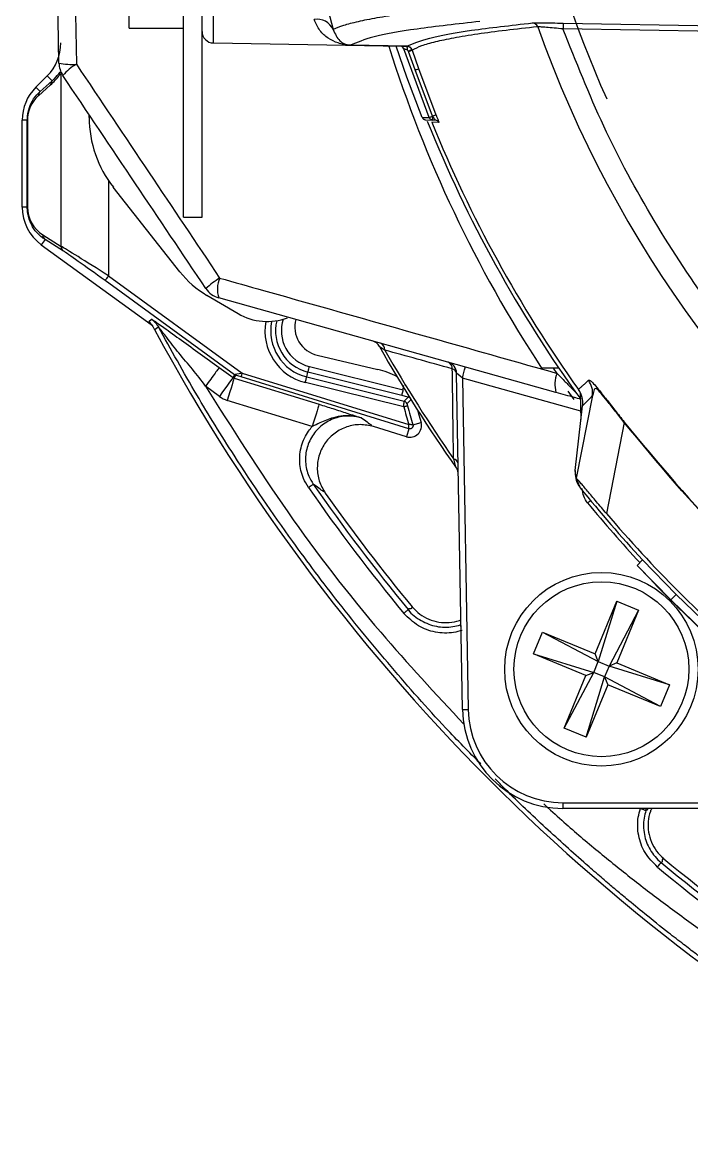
# Model space of a CAD drawing. Extents: x 7 to 135, y 3 to 97.
# Drawn here: x 124.682 to 126.412, y 37.657 to 40.52 of the extents above; entities that cross this region are included whole.
import ezdxf

# ---------------------------------------------------------------- set-up
doc = ezdxf.new("R2010")
doc.units = 0
doc.header["$MEASUREMENT"] = 0
doc.layers.add('OBJECT', color=7, linetype='CONTINUOUS')

msp = doc.modelspace()

# ---------------------------------------------------------------- linework, layer by layer
at = {"layer": 'OBJECT'}
for p, q in [((125.0986, 40.0165), (125.0986, 42.8801)), ((125.1466, 40.0165), (125.1466, 42.8801)), ((124.7769, 40.4142), (124.7691, 40.8632)), ((124.8138, 40.8604), (124.8219, 40.4111)), ((124.9586, 40.5045), (124.9586, 40.7239)), ((125.1761, 40.466), (125.1761, 40.5862)), ((125.4685, 40.5664), (125.4856, 40.5004)), ((126.0797, 40.5173), (126.5567, 40.509)), ((124.9586, 40.5045), (125.0986, 40.5045)), ((126.5688, 40.4938), (126.0794, 40.5023)), ((125.1761, 40.466), (125.6636, 40.4575)), ((125.53, 40.4604), (125.6759, 40.4578)), ((125.53, 40.4603), (125.53, 40.4604)), ((125.6759, 40.4577), (125.53, 40.4603)), ((125.6757, 40.4573), (125.6759, 40.4577)), ((125.6759, 40.4578), (125.6759, 40.4577)), ((125.7335, 40.2733), (125.6678, 40.451)), ((125.6805, 40.4439), (125.6801, 40.4449)), ((125.6971, 40.3963), (125.6805, 40.4439)), ((125.6897, 40.4472), (125.6884, 40.45)), ((125.6898, 40.4476), (125.6897, 40.4472)), ((125.6897, 40.4472), (125.7062, 40.3997)), ((125.6898, 40.4476), (125.6898, 40.4476)), ((125.7062, 40.3997), (125.7511, 40.2806)), ((124.7169, 40.3516), (124.7466, 40.3813)), ((124.7594, 40.3684), (124.7466, 40.3813)), ((124.7824, 40.3858), (124.7778, 40.383)), ((124.7824, 39.9408), (124.7824, 40.3858)), ((125.7423, 40.2769), (125.6971, 40.3963)), ((124.7279, 40.3405), (124.7169, 40.3516)), ((124.7553, 40.3578), (124.7238, 40.3299)), ((124.7279, 40.3405), (124.7594, 40.3684)), ((124.695, 40.2667), (124.6817, 40.2667)), ((124.6817, 40.0422), (124.6817, 40.2667)), ((124.6953, 40.2667), (124.695, 40.2667)), ((124.695, 40.0422), (124.695, 40.2667)), ((124.6953, 40.2667), (124.6953, 40.0422)), ((124.855, 40.2735), (124.855, 40.2807)), ((125.7156, 40.2739), (125.7185, 40.2738)), ((125.7185, 40.2738), (125.7306, 40.2734)), ((125.7245, 40.2676), (125.7425, 40.267)), ((125.7306, 40.2734), (125.7335, 40.2733)), ((125.7587, 40.2605), (125.7407, 40.2611)), ((125.7498, 40.2667), (125.7425, 40.267)), ((125.7511, 40.2806), (125.7514, 40.28)), ((124.9046, 40.111), (124.9046, 39.8646)), ((125.089, 39.8754), (124.9173, 40.0936)), ((124.695, 40.0422), (124.6817, 40.0422)), ((124.6953, 40.0422), (124.695, 40.0422)), ((125.0986, 40.0165), (125.1466, 40.0165)), ((124.735, 39.9706), (124.7824, 39.9408)), ((124.7409, 39.9584), (124.7312, 39.9451)), ((124.7312, 39.9451), (125.0153, 39.7387)), ((124.7883, 39.9287), (124.7409, 39.9584)), ((124.9046, 39.8646), (125.2507, 39.6131)), ((125.2303, 39.6094), (124.8958, 39.8525)), ((125.1592, 39.8143), (125.2398, 39.7671)), ((126.0612, 39.5637), (125.1901, 39.8075)), ((125.0093, 39.7467), (125.0163, 39.7528)), ((125.0153, 39.7387), (125.0154, 39.7388)), ((125.0153, 39.7387), (125.0164, 39.7375)), ((125.4441, 39.6598), (125.6011, 39.6228)), ((125.1908, 39.6279), (125.2266, 39.6019)), ((125.4239, 39.6303), (125.6667, 39.5702)), ((126.0686, 39.6265), (126.0238, 39.6265)), ((126.0645, 39.6127), (126.0551, 39.6265)), ((125.2266, 39.6019), (125.2303, 39.6094)), ((125.2332, 39.6079), (125.2295, 39.6005)), ((125.2295, 39.6005), (125.4491, 39.5328)), ((125.2478, 39.6036), (125.2332, 39.6079)), ((125.6814, 39.4699), (125.2478, 39.6036)), ((125.2507, 39.6131), (125.6809, 39.4805)), ((125.4172, 39.6035), (125.4202, 39.6157)), ((125.4172, 39.6035), (125.6689, 39.5412)), ((125.6631, 39.5556), (125.4202, 39.6157)), ((125.8195, 38.7445), (125.8043, 39.6134)), ((126.1258, 39.515), (125.8193, 39.6007)), ((125.8193, 39.6007), (125.8343, 38.7446)), ((125.1913, 39.5534), (125.1555, 39.5794)), ((125.668, 39.526), (125.4136, 39.5889)), ((125.4314, 39.4755), (125.2118, 39.5431)), ((125.6689, 39.5412), (125.6792, 39.5517)), ((125.6865, 39.5447), (125.6862, 39.5455)), ((126.092, 39.5665), (126.1071, 39.5453)), ((126.1561, 39.5553), (126.1137, 39.3422)), ((126.1261, 39.4934), (126.125, 39.5613)), ((126.1111, 39.3616), (126.1302, 39.5293)), ((125.6915, 39.4799), (125.7125, 39.4861)), ((126.2372, 39.4863), (126.1919, 39.2507)), ((125.6749, 39.449), (125.5895, 39.4753)), ((125.6814, 39.4699), (125.6749, 39.449)), ((126.1137, 39.3422), (126.1111, 39.3616)), ((126.2853, 39.1312), (126.2715, 39.1166)), ((126.358, 39.0279), (126.2715, 39.1166)), ((126.2853, 39.1312), (126.3722, 39.0421)), ((126.3722, 39.0421), (126.358, 39.0279)), ((126.4468, 38.9414), (126.358, 39.0279)), ((126.3722, 39.0421), (126.4613, 38.9552)), ((126.1622, 38.8884), (126.2185, 39.0242)), ((126.2185, 39.0242), (126.1705, 38.8685)), ((126.2749, 39.0009), (126.1986, 38.8568)), ((126.2185, 39.0242), (126.2749, 39.0009)), ((126.2749, 39.0009), (126.2186, 38.8651)), ((125.8156, 38.9636), (125.8143, 38.9633)), ((126.0031, 38.8884), (126.0264, 38.9448)), ((126.0264, 38.9448), (126.1705, 38.8685)), ((126.0264, 38.9448), (126.1622, 38.8884)), ((126.0031, 38.8884), (126.1588, 38.8403)), ((126.1388, 38.8321), (126.0031, 38.8884)), ((126.1705, 38.8685), (126.1622, 38.8884)), ((126.1588, 38.8403), (126.1705, 38.8685)), ((126.1705, 38.8685), (126.1986, 38.8568)), ((126.1986, 38.8568), (126.1869, 38.8287)), ((126.2186, 38.8651), (126.1986, 38.8568)), ((126.3543, 38.8088), (126.1986, 38.8568)), ((126.2186, 38.8651), (126.3543, 38.8088)), ((126.0825, 38.6963), (126.1588, 38.8403)), ((126.0825, 38.6963), (126.1388, 38.8321)), ((126.1388, 38.8321), (126.1588, 38.8403)), ((126.1389, 38.6729), (126.1869, 38.8287)), ((126.1869, 38.8287), (126.1588, 38.8403)), ((126.1869, 38.8287), (126.1952, 38.8087)), ((126.331, 38.7524), (126.1869, 38.8287)), ((126.1952, 38.8087), (126.1389, 38.6729)), ((126.331, 38.7524), (126.1952, 38.8087)), ((126.3543, 38.8088), (126.331, 38.7524)), ((126.1389, 38.6729), (126.0825, 38.6963)), ((126.0792, 38.5039), (127.2484, 38.5039)), ((127.2763, 38.4891), (126.0794, 38.4891)), ((126.2793, 38.4886), (126.2761, 38.4891)), ((126.2793, 38.4886), (126.2793, 38.4891)), ((126.2987, 38.4891), (126.298, 38.4861))]:
    msp.add_line(p, q, dxfattribs=at)
at = {"layer": 'OBJECT', "flags": 128}
for points in [[(126.0797, 40.5173), (126.0797, 40.517), (126.0797, 40.5161), (126.0796, 40.5147), (126.0796, 40.5128), (126.0796, 40.5106), (126.0795, 40.508), (126.0795, 40.5052), (126.0794, 40.5023)], [(125.7156, 40.2739), (125.676, 40.3781), (125.6483, 40.4577)], [(124.9046, 39.8646), (124.9029, 39.8623), (124.9013, 39.86), (124.8997, 39.8579), (124.8984, 39.8561), (124.8973, 39.8546), (124.8965, 39.8535), (124.896, 39.8527), (124.8958, 39.8525)], [(125.0338, 39.7328), (125.0322, 39.7313), (125.0257, 39.7257), (125.0245, 39.7247)], [(125.4202, 39.6157), (125.4203, 39.6161), (125.4205, 39.6169), (125.4209, 39.6183), (125.4213, 39.6201), (125.4219, 39.6223), (125.4225, 39.6248), (125.4232, 39.6275), (125.4239, 39.6303)], [(125.2266, 39.6019), (125.2258, 39.6008), (125.2237, 39.598), (125.2204, 39.5935), (125.216, 39.5874), (125.2107, 39.5801), (125.2047, 39.5718), (125.1981, 39.5628), (125.1913, 39.5534)], [(125.2295, 39.6005), (125.2291, 39.5992), (125.2281, 39.5958), (125.2264, 39.5905), (125.2242, 39.5833), (125.2216, 39.5747), (125.2185, 39.5648), (125.2152, 39.5542), (125.2118, 39.5431)], [(125.2478, 39.6036), (125.2479, 39.6038), (125.248, 39.6043), (125.2483, 39.6052), (125.2487, 39.6064), (125.2491, 39.6078), (125.2496, 39.6095), (125.2502, 39.6113), (125.2507, 39.6131)], [(125.4136, 39.5889), (125.4143, 39.5917), (125.415, 39.5944), (125.4156, 39.5969), (125.4161, 39.5991), (125.4166, 39.6009), (125.4169, 39.6023), (125.4171, 39.6032), (125.4172, 39.6035)], [(125.6631, 39.5556), (125.6631, 39.556), (125.6634, 39.5568), (125.6637, 39.5582), (125.6641, 39.56), (125.6647, 39.5622), (125.6653, 39.5647), (125.666, 39.5674), (125.6667, 39.5702)], [(125.4491, 39.5328), (125.4487, 39.5315), (125.4476, 39.5281), (125.446, 39.5228), (125.4438, 39.5156), (125.4411, 39.507), (125.4381, 39.4972), (125.4348, 39.4865), (125.4314, 39.4755)], [(125.6776, 39.5286), (125.6774, 39.5286), (125.6768, 39.5284), (125.6759, 39.5282), (125.6747, 39.5278), (125.6733, 39.5274), (125.6716, 39.527), (125.6698, 39.5265), (125.668, 39.526)], [(125.7032, 39.5185), (125.7069, 39.5054), (125.7125, 39.4861)], [(125.4216, 39.3181), (125.424, 39.3198), (125.4263, 39.3214), (125.4284, 39.3228), (125.4303, 39.3241), (125.4318, 39.3252), (125.433, 39.326), (125.4337, 39.3265), (125.434, 39.3267)], [(126.143, 39.278), (126.1432, 39.2782), (126.1439, 39.2788), (126.1449, 39.2796), (126.1463, 39.2808), (126.1481, 39.2822), (126.15, 39.2838), (126.1507, 39.2844)], [(125.8157, 38.9589), (125.8157, 38.9589), (125.8151, 38.9607), (125.8147, 38.9621), (125.8144, 38.9629), (125.8143, 38.9633)], [(126.2793, 38.4886), (126.282, 38.4878), (126.2847, 38.4869), (126.2871, 38.4861), (126.2892, 38.4854), (126.291, 38.4849), (126.2924, 38.4844), (126.2932, 38.4841), (126.2936, 38.484)], [(126.2936, 38.484), (126.2942, 38.4872), (126.2943, 38.4891)]]:
    msp.add_lwpolyline(points, dxfattribs=at)
at = {"layer": 'OBJECT'}
for radius in [0.25, 0.226]:
    msp.add_circle((126.1787, 38.8486), radius, dxfattribs=at)
for centre, radius, start, end in [((128.8466, 41.5165), 2.9107, 155.7609, 204.2391), ((125.4442, 40.4819), 0.0454, 24.1443, 100.0657), ((126, 40.5028), 0.0149, 19.2783, 88.7724), ((125.1766, 40.496), 0.03, 180, 269), ((128.8466, 41.5165), 3.0068, 199.6027, 266.1975), ((124.6617, 40.4661), 0.12, 315, 0), ((128.8466, 41.4765), 3.375, 197.563, 213.2401), ((125.6584, 40.4478), 0.00997, 18.5603, 76.7286), ((125.6629, 40.4502), 0.0147, 350.9699, 29.3153), ((125.6756, 40.4428), 0.015, 18.7127, 88.9752), ((125.6756, 40.4427), 0.015, 18.8108, 88.9921), ((125.6084, 40.5711), 0.1452, 299.5862, 303.4139), ((125.6099, 40.6595), 0.2268, 288.1557, 290.5976), ((124.8099, 40.5662), 0.1555, 257.7638, 274.4447), ((124.8369, 40.4153), 0.06, 181, 213.8843), ((124.8833, 40.3029), 0.1245, 119.5616, 140.6468), ((125.6266, 40.6011), 0.2166, 288.9904, 291.5487), ((124.7913, 40.3839), 0.0135, 148.1252, 183.9185), ((124.7977, 40.3856), 0.0153, 166.5051, 179.2993), ((124.8017, 40.2667), 0.12, 135, 180), ((124.7695, 40.3585), 0.0142, 135.5461, 182.6035), ((124.738, 40.3306), 0.0142, 135.5497, 182.6054), ((125.146, 40.2735), 0.291, 180, 218.2073), ((128.8466, 41.5165), 3.36, 201.8875, 215.9102), ((128.8466, 41.5165), 3.35, 202.0083, 215.5044), ((125.6728, 40.457), 0.193, 291.1247, 293.9548), ((125.8107, 40.2719), 0.0684, 176.0289, 184.1175), ((125.7933, 40.1553), 0.1316, 108.561, 112.7137), ((125.7494, 40.2567), 0.01, 22.1135, 87.9933), ((124.8017, 40.0422), 0.12, 180, 234), ((124.7495, 39.9701), 0.0145, 178.0055, 233.4319), ((124.7969, 39.9403), 0.0145, 178.0056, 233.4318), ((125.2855, 40.03), 0.25, 218.2073, 239.6637), ((125.3119, 39.6638), 0.2289, 121.5521, 132.7724), ((125.2546, 39.8307), 0.0685, 155.7088, 199.773), ((125.2063, 39.8653), 0.06, 213.8843, 254.3667), ((125.315, 39.8955), 0.1488, 239.6637, 290.6308), ((125.4467, 39.7226), 0.1377, 169.9063, 256.0971), ((125.4467, 39.7226), 0.1227, 168.4697, 256.0971), ((125.4467, 39.7226), 0.1101, 166.2509, 256.0971), ((125.4467, 39.7226), 0.0951, 161.6202, 256.0971), ((125.4613, 39.7328), 0.075, 165.2071, 256.74), ((129.4367, 42.1064), 5.014, 208.3607, 242.5581), ((125.5787, 39.6676), 0.03, 29.5007, 74.3667), ((125.6004, 39.6733), 0.0188, 358.2468, 66.3595), ((128.8466, 41.5165), 3.7247, 209.5007, 215.2093), ((128.8466, 41.5165), 3.717, 209.7384, 214.8604), ((125.7743, 39.6129), 0.03, 1, 74.3667), ((125.775, 39.625), 0.0183, 358.5744, 66.1515), ((124.9915, 39.8399), 0.8617, 343.8826, 345.8473), ((125.2362, 39.6175), 0.01, 234.0084, 252.8615), ((125.5553, 39.4281), 0.2, 61.5786, 76.74), ((125.7901, 39.6104), 0.0145, 11.7205, 77.3816), ((126.1325, 39.5835), 0.0741, 156.7207, 195.4524), ((125.6665, 39.5315), 0.01, 15.464, 76.0876), ((133.9806, 31.4346), 11.6002, 135.64278, 135.71547), ((125.6768, 39.542), 0.00999, 43.2466, 76.101), ((129.2519, 40.5227), 3.7199, 195.5415, 196.2692), ((129.2519, 40.5227), 3.7099, 195.5415, 196.3238), ((125.6837, 39.4777), 0.03, 252.871, 16.3238), ((125.7931, 39.3768), 0.0155, 10.777, 76.7454), ((125.7789, 39.3517), 0.03, 18.0482, 35.2138), ((125.7789, 39.3517), 0.03, 1.0018, 18.0595), ((129.4367, 42.1064), 4.8883, 214.7782, 219.5614), ((129.4367, 42.1064), 4.8733, 214.7782, 219.5615), ((128.8466, 41.5165), 3.5, 218.9328, 222.9616), ((129.4367, 42.1064), 4.861, 215.2092, 219.5727), ((128.8466, 41.5165), 3.51, 219.6233, 222.9722), ((128.8466, 41.5165), 3.4902, 220.4808, 229.5192), ((128.8466, 41.5165), 3.52, 222.9828, 227.0172), ((125.8253, 39.049), 0.3045, 268.9029, 271.6905), ((126.0794, 38.7491), 0.26, 181, 270), ((126.0792, 38.7489), 0.245, 181, 270), ((126.3776, 38.5002), 0.2984, 179.2942, 182.1397), ((129.4367, 42.1064), 4.8883, 230.4386, 235.5094), ((129.4367, 42.1064), 4.8733, 230.4385, 235.5095), ((129.4367, 42.1064), 4.861, 230.4273, 235.5617)]:
    msp.add_arc(centre, radius, start, end, dxfattribs=at)
for centre, major_axis, ratio, start_param, end_param in [((124.6587, 40.4661), (0.1453, 0), 0.996752, 5.439095, 5.672127), ((124.7802, 40.2667), (0.0849, 0), 0.996752, 2.297502, 3.141593), ((124.7802, 40.0422), (0.0849, 0), 0.996752, 3.141593, 4.150885), ((124.9046, 39.8622), (0.125, -0.0799), 0.013476, 1.579415, 2.936757), ((124.8958, 39.8501), (0.11, -0.0799), 0.01412, 1.581058, 2.9384), ((125.2325, 39.61), (0.00448, 0.00896), 0.997969, 2.976937, 3.306248), ((125.251, 39.6129), (0.0207, 0.0035), 0.00922, 1.579789, 3.133132), ((125.8195, 39.6002), (0.0152, -0.0132), 0.013445, 1.595404, 3.153646), ((125.2325, 39.61), (-0.0313, -0.0626), 0.999843, 6.11853, 6.447841)]:
    msp.add_ellipse(centre, major_axis=major_axis, ratio=ratio, start_param=start_param, end_param=end_param, dxfattribs=at)
for points, knots in [([(125.8158, 40.5582), (125.7879, 40.5554), (125.7311, 40.5496), (125.659, 40.5403), (125.5974, 40.5307), (125.5479, 40.5209), (125.5095, 40.5109), (125.4936, 40.5039), (125.4856, 40.5004)], [0, 0, 0, 0, 0.161143, 0.327799, 0.499972, 0.664533, 0.831207, 1, 1, 1, 1]), ([(125.53, 40.4603), (125.5295, 40.4603), (125.5285, 40.4603), (125.5265, 40.4604), (125.5233, 40.4606), (125.5184, 40.4611), (125.5097, 40.4626), (125.4936, 40.4669), (125.4724, 40.4774), (125.4496, 40.4967), (125.4408, 40.5165), (125.4363, 40.5265)], [0, 0, 0, 0, 0.006488, 0.013721, 0.031597, 0.062974, 0.125809, 0.251401, 0.500147, 0.748659, 1, 1, 1, 1]), ([(125.8646, 40.5215), (125.8072, 40.5151), (125.6925, 40.5022), (125.581, 40.4818), (125.547, 40.4675), (125.53, 40.4604)], [0, 0, 0, 0, 0.3331122, 0.666662, 1, 1, 1, 1]), ([(125.6759, 40.4578), (125.6924, 40.4648), (125.7254, 40.4789), (125.8334, 40.4989), (125.9447, 40.5114), (126.0003, 40.5177)], [0, 0, 0, 0, 0.333356, 0.666961, 1, 1, 1, 1]), ([(126.0003, 40.5177), (126.0026, 40.5178), (126.007, 40.518), (126.0264, 40.518), (126.0514, 40.5178), (126.0702, 40.5174), (126.0797, 40.5173)], [0, 0, 0, 0, 0.249711, 0.499495, 0.749375, 1, 1, 1, 1]), ([(125.4856, 40.5004), (125.4905, 40.4896), (125.4978, 40.4731), (125.5122, 40.4648), (125.5198, 40.4619), (125.524, 40.461), (125.5264, 40.4606), (125.5278, 40.4605), (125.5288, 40.4604), (125.5294, 40.4604), (125.5297, 40.4604), (125.5299, 40.4604), (125.53, 40.4604)], [0, 0, 0, 0, 0.496697, 0.75203, 0.88111, 0.944765, 0.975295, 0.989231, 0.995173, 0.997681, 0.998849, 1, 1, 1, 1]), ([(126.0141, 40.5077), (125.986, 40.5047), (125.9288, 40.4985), (125.8567, 40.4888), (125.7957, 40.4788), (125.7476, 40.4686), (125.711, 40.4583), (125.6969, 40.4512), (125.6898, 40.4476)], [0, 0, 0, 0, 0.1608274, 0.3274949, 0.5000074, 0.6645273, 0.8311898, 1, 1, 1, 1]), ([(126.0794, 40.5023), (126.0718, 40.503), (126.0565, 40.5045), (126.0357, 40.5064), (126.0196, 40.5076), (126.0159, 40.5077), (126.0141, 40.5077)], [0, 0, 0, 0, 0.250761, 0.500733, 0.760454, 1, 1, 1, 1]), ([(128.6444, 38.5762), (128.554, 38.5849), (128.3718, 38.6023), (128.1009, 38.661), (127.8318, 38.7446), (127.5683, 38.8558), (127.3143, 38.9934), (127.0741, 39.156), (126.851, 39.3413), (126.648, 39.5469), (126.4677, 39.7688), (126.3124, 40.0039), (126.1805, 40.2477), (126.1129, 40.4179), (126.0794, 40.5023)], [0, 0, 0, 0, 0.080292, 0.161895, 0.244722, 0.329339, 0.414466, 0.5, 0.585539, 0.670666, 0.755278, 0.83811, 0.919711, 1, 1, 1, 1]), ([(125.6631, 40.4573), (125.6631, 40.4573), (125.663, 40.4573), (125.6633, 40.4569), (125.6641, 40.4561), (125.665, 40.4553), (125.6654, 40.4549)], [0, 0, 0, 0, 0.0187121, 0.3711261, 0.6967287, 1, 1, 1, 1]), ([(125.6636, 40.4575), (125.6637, 40.4575), (125.665, 40.4574), (125.6692, 40.4574), (125.6735, 40.4574), (125.6757, 40.4573)], [0, 0, 0, 0, 0.033598, 0.511196, 1, 1, 1, 1]), ([(125.6884, 40.45), (125.6877, 40.451), (125.6862, 40.4531), (125.6831, 40.4554), (125.6795, 40.457), (125.677, 40.4572), (125.6757, 40.4573)], [0, 0, 0, 0, 0.252682, 0.502305, 0.750907, 1, 1, 1, 1]), ([(125.6774, 40.4479), (125.6762, 40.4482), (125.6738, 40.4489), (125.6707, 40.4498), (125.6685, 40.4506), (125.6681, 40.4509), (125.6678, 40.451)], [0, 0, 0, 0, 0.263875, 0.519198, 0.764216, 1, 1, 1, 1]), ([(125.6801, 40.4449), (125.6797, 40.4456), (125.6792, 40.4465), (125.6782, 40.4475), (125.6777, 40.4478), (125.6774, 40.4479)], [0, 0, 0, 0, 0.567951, 0.80281, 1, 1, 1, 1]), ([(124.8219, 40.4111), (124.8845, 40.3177), (125.0077, 40.1338), (125.1313, 39.9496), (125.1921, 39.8589)], [0, 0, 0, 0, 0.5077643, 1, 1, 1, 1]), ([(124.7594, 40.3684), (124.7613, 40.3702), (124.7681, 40.3763), (124.7749, 40.3849), (124.7798, 40.391)], [0, 0, 0, 0, 0.277548, 1, 1, 1, 1]), ([(125.1564, 39.8318), (125.0958, 39.9221), (124.9725, 40.1056), (124.8495, 40.2888), (124.7871, 40.3818)], [0, 0, 0, 0, 0.49218, 1, 1, 1, 1]), ([(124.695, 40.2667), (124.6951, 40.2692), (124.6952, 40.2754), (124.6967, 40.2863), (124.7017, 40.3053), (124.7125, 40.3249), (124.7224, 40.3349), (124.7279, 40.3405)], [0, 0, 0, 0, 0.046981, 0.11357, 0.227351, 0.564876, 1, 1, 1, 1]), ([(125.7156, 40.2739), (125.7158, 40.2734), (125.7163, 40.2724), (125.7173, 40.271), (125.7185, 40.2699), (125.7198, 40.2689), (125.7213, 40.2682), (125.7229, 40.2678), (125.724, 40.2677), (125.7245, 40.2676)], [0, 0, 0, 0, 0.143849, 0.287675, 0.431509, 0.575384, 0.71922, 0.857719, 1, 1, 1, 1]), ([(125.7335, 40.2733), (125.7336, 40.2733), (125.7337, 40.2734), (125.7346, 40.2738), (125.7362, 40.2744), (125.7388, 40.2755), (125.741, 40.2765), (125.7422, 40.2769), (125.7423, 40.2769)], [0, 0, 0, 0, 0.165769, 0.304575, 0.500512, 0.758975, 0.96324, 1, 1, 1, 1]), ([(125.7425, 40.267), (125.7415, 40.2671), (125.7396, 40.2673), (125.737, 40.2687), (125.7348, 40.2707), (125.734, 40.2724), (125.7335, 40.2733)], [0, 0, 0, 0, 0.250029, 0.500047, 0.750035, 1, 1, 1, 1]), ([(125.7425, 40.2766), (125.7424, 40.2767), (125.7424, 40.2768), (125.7423, 40.2769), (125.7423, 40.2769)], [0, 0, 0, 0, 0.505196, 1, 1, 1, 1]), ([(125.7498, 40.2667), (125.7498, 40.2668), (125.7499, 40.2669), (125.7495, 40.2675), (125.7487, 40.2686), (125.7474, 40.2704), (125.7453, 40.2731), (125.7435, 40.2753), (125.7425, 40.2766)], [0, 0, 0, 0, 0.115881, 0.235615, 0.362967, 0.500966, 0.715673, 1, 1, 1, 1]), ([(125.7514, 40.28), (125.7524, 40.2775), (125.7543, 40.2726), (125.7564, 40.2672), (125.7576, 40.2639), (125.7583, 40.262), (125.7587, 40.2607), (125.7587, 40.2606), (125.7587, 40.2605)], [0, 0, 0, 0, 0.2504743, 0.4991005, 0.623979, 0.7492268, 0.8748913, 1, 1, 1, 1]), ([(124.7409, 39.9584), (124.7385, 39.9601), (124.7264, 39.9684), (124.7125, 39.9817), (124.7009, 40.0077), (124.6974, 40.019), (124.6956, 40.0305), (124.695, 40.0376), (124.695, 40.0414), (124.695, 40.0422)], [0, 0, 0, 0, 0.139111, 0.698323, 0.798275, 0.898782, 0.947942, 0.988888, 1, 1, 1, 1]), ([(125.1921, 39.8589), (125.2298, 39.8482), (125.4185, 39.795), (125.709, 39.7131), (125.9626, 39.6415), (126.0645, 39.6127)], [0, 0, 0, 0, 0.130061, 0.650321, 1, 1, 1, 1]), ([(125.0093, 39.7467), (125.0116, 39.7441), (125.0144, 39.7408), (125.0198, 39.7327), (125.0223, 39.7286), (125.0235, 39.7265), (125.024, 39.7255), (125.0244, 39.7249), (125.0245, 39.7247)], [0, 0, 0, 0, 0.74168, 0.928904, 0.97614, 0.98852, 0.994894, 1, 1, 1, 1]), ([(125.0163, 39.7528), (125.0163, 39.7528), (125.0166, 39.7527), (125.0208, 39.75), (125.0322, 39.7421), (125.0562, 39.7251), (125.109, 39.6872), (125.1581, 39.6516), (125.1908, 39.6279)], [0, 0, 0, 0, 0.017332, 0.082788, 0.1771, 0.27064, 0.513761, 1, 1, 1, 1]), ([(125.0163, 39.7528), (125.0197, 39.75), (125.0267, 39.7443), (125.0314, 39.7366), (125.0338, 39.7328)], [0, 0, 0, 0, 0.499994, 1, 1, 1, 1]), ([(125.1556, 39.5794), (125.1556, 39.5794), (125.1351, 39.61), (125.098, 39.6496), (125.0619, 39.697), (125.0454, 39.7181), (125.0385, 39.7269), (125.0352, 39.7311), (125.0343, 39.7322), (125.0339, 39.7327), (125.0338, 39.7328), (125.0338, 39.7328), (125.0338, 39.7328)], [0, 0, 0, 0, 0.0000105, 0.5465212, 0.8006665, 0.887367, 0.9589676, 0.9739969, 0.9891706, 0.9928496, 0.9999884, 1, 1, 1, 1]), ([(125.8669, 38.604), (125.8366, 38.6347), (125.7565, 38.716), (125.634, 38.8547), (125.502, 39.0155), (125.3657, 39.1968), (125.2435, 39.3764), (125.1286, 39.5617), (125.0663, 39.674), (125.0338, 39.7328)], [0, 0, 0, 0, 0.092079, 0.24313, 0.39418, 0.535372, 0.726497, 0.856907, 1, 1, 1, 1]), ([(125.6049, 39.6823), (125.605, 39.6823), (125.6052, 39.6821), (125.6075, 39.6806), (125.612, 39.6776), (125.6167, 39.6744), (125.6192, 39.6727)], [0, 0, 0, 0, 0.176654, 0.29704, 0.632028, 1, 1, 1, 1]), ([(125.7933, 39.6246), (125.7629, 39.633), (125.7046, 39.6491), (125.6469, 39.6651), (125.6192, 39.6727)], [0, 0, 0, 0, 0.520547, 1, 1, 1, 1]), ([(125.1908, 39.6279), (125.1902, 39.6271), (125.189, 39.6254), (125.1808, 39.6142), (125.1693, 39.5982), (125.1601, 39.5857), (125.1556, 39.5794)], [0, 0, 0, 0, 0.250006, 0.500012, 0.749997, 1, 1, 1, 1]), ([(125.7967, 39.392), (125.7964, 39.409), (125.7953, 39.4858), (125.7942, 39.5638), (125.7933, 39.6246)], [0, 0, 0, 0, 0.22147, 1, 1, 1, 1]), ([(126.0645, 39.6127), (126.0714, 39.6056), (126.0815, 39.5951), (126.0936, 39.5826), (126.1003, 39.5758), (126.1047, 39.5713), (126.1078, 39.5682), (126.11, 39.5659), (126.1115, 39.5644), (126.1124, 39.5634), (126.1128, 39.5631), (126.1128, 39.563), (126.1128, 39.563)], [0, 0, 0, 0, 0.4137574, 0.6000351, 0.7267361, 0.8132492, 0.8727027, 0.9139656, 0.9571632, 0.9745776, 0.9921978, 1, 1, 1, 1]), ([(125.1555, 39.5794), (125.2248, 39.4702), (125.3642, 39.2503), (125.5885, 38.9589), (125.7506, 38.785), (125.8233, 38.7068)], [0, 0, 0, 0, 0.352297, 0.709158, 1, 1, 1, 1]), ([(125.6667, 39.5702), (125.6666, 39.5726), (125.6664, 39.5768), (125.6676, 39.5809), (125.6681, 39.5825)], [0, 0, 0, 0, 0.582177, 1, 1, 1, 1]), ([(126.1195, 39.5709), (126.1196, 39.5711), (126.1199, 39.5713), (126.1221, 39.5734), (126.1258, 39.5769), (126.1311, 39.5818), (126.1377, 39.5879), (126.1428, 39.5927), (126.1452, 39.595)], [0, 0, 0, 0, 0.166677, 0.333344, 0.500001, 0.687097, 0.853763, 1, 1, 1, 1]), ([(126.1302, 39.5293), (126.1305, 39.5331), (126.131, 39.5437), (126.1273, 39.5583), (126.1216, 39.5675), (126.1195, 39.5709)], [0, 0, 0, 0, 0.263883, 0.723095, 1, 1, 1, 1]), ([(126.1452, 39.595), (126.1458, 39.5953), (126.1471, 39.5959), (126.1513, 39.5934), (126.1593, 39.5855), (126.173, 39.5692), (126.1912, 39.5463), (126.2133, 39.5181), (126.2296, 39.4972), (126.2377, 39.4867)], [0, 0, 0, 0, 0.175154, 0.335953, 0.499735, 0.628069, 0.749936, 0.875048, 1, 1, 1, 1]), ([(126.1561, 39.5553), (126.1561, 39.5624), (126.1559, 39.5766), (126.1488, 39.5889), (126.1452, 39.595)], [0, 0, 0, 0, 0.500003, 1, 1, 1, 1]), ([(126.2372, 39.4863), (126.2295, 39.4961), (126.2142, 39.5158), (126.1934, 39.5422), (126.1768, 39.5624), (126.1659, 39.5738), (126.1612, 39.5741), (126.1591, 39.5682), (126.1577, 39.5624), (126.1567, 39.5581), (126.1563, 39.5562), (126.1561, 39.5553)], [0, 0, 0, 0, 0.123067, 0.246586, 0.369053, 0.491537, 0.630311, 0.772463, 0.899411, 0.955665, 1, 1, 1, 1]), ([(125.6792, 39.5517), (125.6771, 39.5522), (125.673, 39.5532), (125.6674, 39.5546), (125.6642, 39.5554), (125.6631, 39.5556)], [0, 0, 0, 0, 0.4271876, 0.8066719, 1, 1, 1, 1]), ([(125.668, 39.526), (125.6681, 39.5279), (125.6683, 39.5318), (125.6686, 39.5368), (125.6688, 39.5401), (125.6689, 39.5411), (125.6689, 39.5412), (125.6689, 39.5412)], [0, 0, 0, 0, 0.245614, 0.499602, 0.741345, 0.955857, 1, 1, 1, 1]), ([(126.1252, 39.5458), (126.1199, 39.5473), (126.1012, 39.5525), (126.0778, 39.5591), (126.0612, 39.5637)], [0, 0, 0, 0, 0.2882701, 1, 1, 1, 1]), ([(126.1302, 39.5293), (126.1313, 39.5304), (126.1335, 39.5326), (126.1486, 39.5477), (126.1561, 39.5553)], [0, 0, 0, 0, 0.499998, 1, 1, 1, 1]), ([(125.4491, 39.5328), (125.4613, 39.529), (125.4876, 39.5208), (125.5213, 39.51), (125.5435, 39.5027), (125.5555, 39.4987), (125.5588, 39.4976), (125.5589, 39.4976)], [0, 0, 0, 0, 0.270719, 0.581733, 0.883491, 0.997559, 1, 1, 1, 1]), ([(125.6762, 39.5341), (125.6762, 39.5341), (125.6762, 39.5341), (125.6762, 39.5337), (125.6766, 39.5325), (125.677, 39.5307), (125.6774, 39.5293), (125.6776, 39.5286)], [0, 0, 0, 0, 0.041745, 0.244787, 0.481233, 0.741098, 1, 1, 1, 1]), ([(125.5589, 39.4976), (125.5501, 39.4996), (125.5289, 39.5045), (125.4941, 39.5001), (125.4596, 39.4836), (125.4326, 39.4564), (125.4161, 39.4218), (125.4121, 39.3839), (125.4193, 39.3509), (125.4299, 39.3334), (125.434, 39.3267)], [0, 0, 0, 0, 0.0981692, 0.2346041, 0.3708473, 0.5068944, 0.6428265, 0.7787726, 0.914858, 1, 1, 1, 1]), ([(125.5589, 39.4976), (125.5588, 39.4976), (125.5516, 39.4998), (125.5275, 39.505), (125.4896, 39.5017), (125.4557, 39.4873), (125.4379, 39.4786), (125.4314, 39.4755)], [0, 0, 0, 0, 0.003241, 0.168766, 0.554526, 0.838032, 1, 1, 1, 1]), ([(125.5589, 39.4976), (125.5637, 39.4941), (125.5725, 39.4877), (125.5814, 39.4812), (125.5856, 39.4782)], [0, 0, 0, 0, 0.537136, 1, 1, 1, 1]), ([(126.2372, 39.4863), (126.2373, 39.4864), (126.2376, 39.4866), (126.2377, 39.4867), (126.2377, 39.4867)], [0, 0, 0, 0, 0.499996, 1, 1, 1, 1]), ([(126.8164, 38.9071), (126.7109, 38.9946), (126.4998, 39.1696), (126.3248, 39.3807), (126.2372, 39.4863)], [0, 0, 0, 0, 0.499779, 1, 1, 1, 1]), ([(126.2377, 39.4867), (126.3253, 39.3812), (126.5003, 39.1702), (126.7113, 38.9951), (126.8169, 38.9076)], [0, 0, 0, 0, 0.500003, 1, 1, 1, 1]), ([(125.4216, 39.3181), (125.417, 39.3258), (125.405, 39.3456), (125.3968, 39.383), (125.4014, 39.4259), (125.4159, 39.4569), (125.4282, 39.4716), (125.4314, 39.4755)], [0, 0, 0, 0, 0.157441, 0.409109, 0.660554, 0.911993, 1, 1, 1, 1]), ([(125.5895, 39.4753), (125.5781, 39.4777), (125.5554, 39.4826), (125.5205, 39.4762), (125.4892, 39.4602), (125.4644, 39.4352), (125.4483, 39.4039), (125.4428, 39.3692), (125.4475, 39.334), (125.4592, 39.3138), (125.465, 39.3037)], [0, 0, 0, 0, 0.124871, 0.24978, 0.374723, 0.499692, 0.62468, 0.749679, 0.874681, 1, 1, 1, 1]), ([(125.6814, 39.4699), (125.6814, 39.4701), (125.6813, 39.4704), (125.6813, 39.4717), (125.6812, 39.4733), (125.6811, 39.4755), (125.681, 39.4781), (125.681, 39.4797), (125.6809, 39.4805)], [0, 0, 0, 0, 0.235734, 0.360639, 0.490356, 0.702498, 0.840646, 1, 1, 1, 1]), ([(125.6915, 39.4799), (125.6914, 39.48), (125.6911, 39.48), (125.6895, 39.4802), (125.6876, 39.4802), (125.6857, 39.4803), (125.6834, 39.4804), (125.6818, 39.4805), (125.6809, 39.4805)], [0, 0, 0, 0, 0.192481, 0.42173, 0.551366, 0.690844, 0.84034, 1, 1, 1, 1]), ([(125.6915, 39.4799), (125.6917, 39.4792), (125.692, 39.4778), (125.6917, 39.4757), (125.6909, 39.4737), (125.6896, 39.472), (125.6879, 39.4706), (125.6858, 39.4697), (125.6836, 39.4694), (125.6821, 39.4698), (125.6814, 39.4699)], [0, 0, 0, 0, 0.125395, 0.245192, 0.366754, 0.48998, 0.614906, 0.741541, 0.869914, 1, 1, 1, 1]), ([(125.8034, 39.369), (125.8034, 39.369), (125.8034, 39.3691), (125.8032, 39.3697), (125.8024, 39.3723), (125.8003, 39.3797), (125.7981, 39.3872), (125.7967, 39.392)], [0, 0, 0, 0, 0.0392841, 0.1113447, 0.2339863, 0.5128117, 1, 1, 1, 1]), ([(126.1111, 39.3616), (126.111, 39.3548), (126.1108, 39.3413), (126.1172, 39.3262), (126.1226, 39.319), (126.124, 39.3171)], [0, 0, 0, 0, 0.425023, 0.8500463, 1, 1, 1, 1]), ([(126.1919, 39.2507), (126.1831, 39.2611), (126.1653, 39.2819), (126.1416, 39.3102), (126.124, 39.331), (126.1152, 39.3411), (126.1141, 39.3419), (126.1137, 39.3422)], [0, 0, 0, 0, 0.217937, 0.435233, 0.661572, 0.868602, 1, 1, 1, 1]), ([(126.1137, 39.3422), (126.1146, 39.3394), (126.1165, 39.3339), (126.1194, 39.327), (126.1218, 39.3215), (126.1236, 39.3178), (126.1239, 39.3173), (126.124, 39.3171)], [0, 0, 0, 0, 0.206023, 0.404821, 0.608638, 0.812835, 1, 1, 1, 1]), ([(125.461, 39.3067), (125.4568, 39.3098), (125.4478, 39.3165), (125.4388, 39.3231), (125.434, 39.3267)], [0, 0, 0, 0, 0.462864, 1, 1, 1, 1]), ([(126.143, 39.278), (126.1391, 39.2837), (126.1314, 39.2949), (126.13, 39.3085), (126.1293, 39.3153)], [0, 0, 0, 0, 0.5004, 1, 1, 1, 1]), ([(125.6681, 38.993), (125.6696, 38.9943), (125.6726, 38.9968), (125.6764, 38.9999), (125.6791, 39.0021), (125.6795, 39.0024), (125.6797, 39.0026)], [0, 0, 0, 0, 0.249995, 0.499981, 0.749978, 1, 1, 1, 1]), ([(125.6797, 39.0026), (125.68, 39.0035), (125.6805, 39.0054), (125.6836, 39.0056), (125.6868, 39.0056), (125.6895, 39.0062), (125.6897, 39.0085), (125.6898, 39.0097)], [0, 0, 0, 0, 0.198905, 0.379723, 0.619929, 0.80163, 1, 1, 1, 1]), ([(125.6797, 39.0026), (125.6797, 39.0026), (125.6874, 38.9901), (125.7122, 38.9728), (125.7518, 38.9571), (125.7877, 38.9561), (125.8078, 38.9615), (125.8143, 38.9633)], [0, 0, 0, 0, 0.000015, 0.296658, 0.579598, 0.86245, 1, 1, 1, 1]), ([(125.6898, 39.0097), (125.696, 39.0031), (125.7084, 38.99), (125.7323, 38.9769), (125.7583, 38.9692), (125.7853, 38.9687), (125.8049, 38.9714), (125.8142, 38.976), (125.8154, 38.9766)], [0, 0, 0, 0, 0.1941952, 0.3882075, 0.5819561, 0.7760188, 0.970143, 1, 1, 1, 1]), ([(125.8189, 38.949), (125.8116, 38.947), (125.789, 38.9409), (125.7493, 38.9423), (125.7031, 38.9586), (125.68, 38.9814), (125.6681, 38.993)], [0, 0, 0, 0, 0.137552, 0.420409, 0.703348, 1, 1, 1, 1]), ([(125.8143, 38.9633), (125.8147, 38.9642), (125.8151, 38.9653), (125.8155, 38.9661), (125.8156, 38.9662)], [0, 0, 0, 0, 0.819225, 1, 1, 1, 1]), ([(127.1369, 37.6627), (127.1024, 37.6808), (127.0333, 37.7172), (126.9318, 37.7747), (126.8302, 37.8353), (126.7473, 37.8875), (126.6835, 37.9292), (126.6392, 37.9589), (126.5963, 37.9883), (126.5531, 38.0185), (126.5059, 38.0522), (126.4625, 38.084), (126.4228, 38.1138), (126.3887, 38.1397), (126.3444, 38.1741), (126.2953, 38.2133), (126.2494, 38.2509), (126.2201, 38.2754), (126.1954, 38.2963), (126.1682, 38.3196), (126.1095, 38.3707), (126.0275, 38.4455), (125.951, 38.5171), (125.911, 38.5585), (125.9042, 38.5655)], [0, 0, 0, 0, 0.0760736, 0.1523101, 0.2284841, 0.308427, 0.3449341, 0.3781488, 0.4131111, 0.4467902, 0.4812526, 0.5264085, 0.551845, 0.5781027, 0.6099824, 0.6612985, 0.7008525, 0.7257147, 0.7358856, 0.7640585, 0.7956907, 0.887734, 0.9808558, 1, 1, 1, 1]), ([(126.0302, 38.5007), (126.0455, 38.4865), (126.0893, 38.4462), (126.1635, 38.3834), (126.2528, 38.3112), (126.3451, 38.2405), (126.4406, 38.1711), (126.5258, 38.1108), (126.6013, 38.062), (126.6679, 38.0238), (126.7357, 37.9882), (126.8065, 37.9537), (126.8784, 37.9204), (126.9515, 37.8878), (126.9993, 37.8663), (127.0224, 37.8559)], [0, 0, 0, 0, 0.052493, 0.150006, 0.245149, 0.342036, 0.442859, 0.5427, 0.605177, 0.669469, 0.736188, 0.79832, 0.867838, 0.936008, 1, 1, 1, 1]), ([(126.3233, 38.3378), (126.3117, 38.3497), (126.2889, 38.3728), (126.2726, 38.419), (126.2712, 38.4587), (126.2773, 38.4813), (126.2793, 38.4886)], [0, 0, 0, 0, 0.296652, 0.579591, 0.862447, 1, 1, 1, 1]), ([(126.2936, 38.484), (126.2918, 38.4775), (126.2864, 38.4574), (126.2875, 38.4217), (126.3025, 38.3811), (126.3216, 38.3588), (126.3329, 38.3494), (126.3329, 38.3494)], [0, 0, 0, 0, 0.137551, 0.420403, 0.703341, 0.999985, 1, 1, 1, 1]), ([(126.298, 38.4861), (126.2974, 38.4858), (126.2962, 38.4851), (126.2944, 38.4844), (126.2936, 38.484)], [0, 0, 0, 0, 0.49702, 1, 1, 1, 1]), ([(126.298, 38.4861), (126.2981, 38.4862), (126.2982, 38.4864), (126.2989, 38.4881), (126.2993, 38.4891)], [0, 0, 0, 0, 0.3925047, 1, 1, 1, 1]), ([(126.3087, 38.4891), (126.3075, 38.4866), (126.3021, 38.4761), (126.2989, 38.4552), (126.2994, 38.4281), (126.3072, 38.4021), (126.3203, 38.3781), (126.3334, 38.3657), (126.34, 38.3595)], [0, 0, 0, 0, 0.058328, 0.246437, 0.434613, 0.623111, 0.811311, 1, 1, 1, 1]), ([(126.3233, 38.3378), (126.3246, 38.3393), (126.3271, 38.3423), (126.3302, 38.3461), (126.3324, 38.3488), (126.3327, 38.3492), (126.3329, 38.3494)], [0, 0, 0, 0, 0.2499864, 0.4999772, 0.7499826, 1, 1, 1, 1]), ([(126.34, 38.3595), (126.339, 38.3594), (126.337, 38.3594), (126.336, 38.3575), (126.3359, 38.3549), (126.3359, 38.3521), (126.3353, 38.3499), (126.3337, 38.3496), (126.3329, 38.3494)], [0, 0, 0, 0, 0.164791, 0.316166, 0.49547, 0.688018, 0.836339, 1, 1, 1, 1])]:
    msp.add_open_spline(points, degree=3, knots=knots, dxfattribs=at)

doc.saveas('drawing.dxf')
